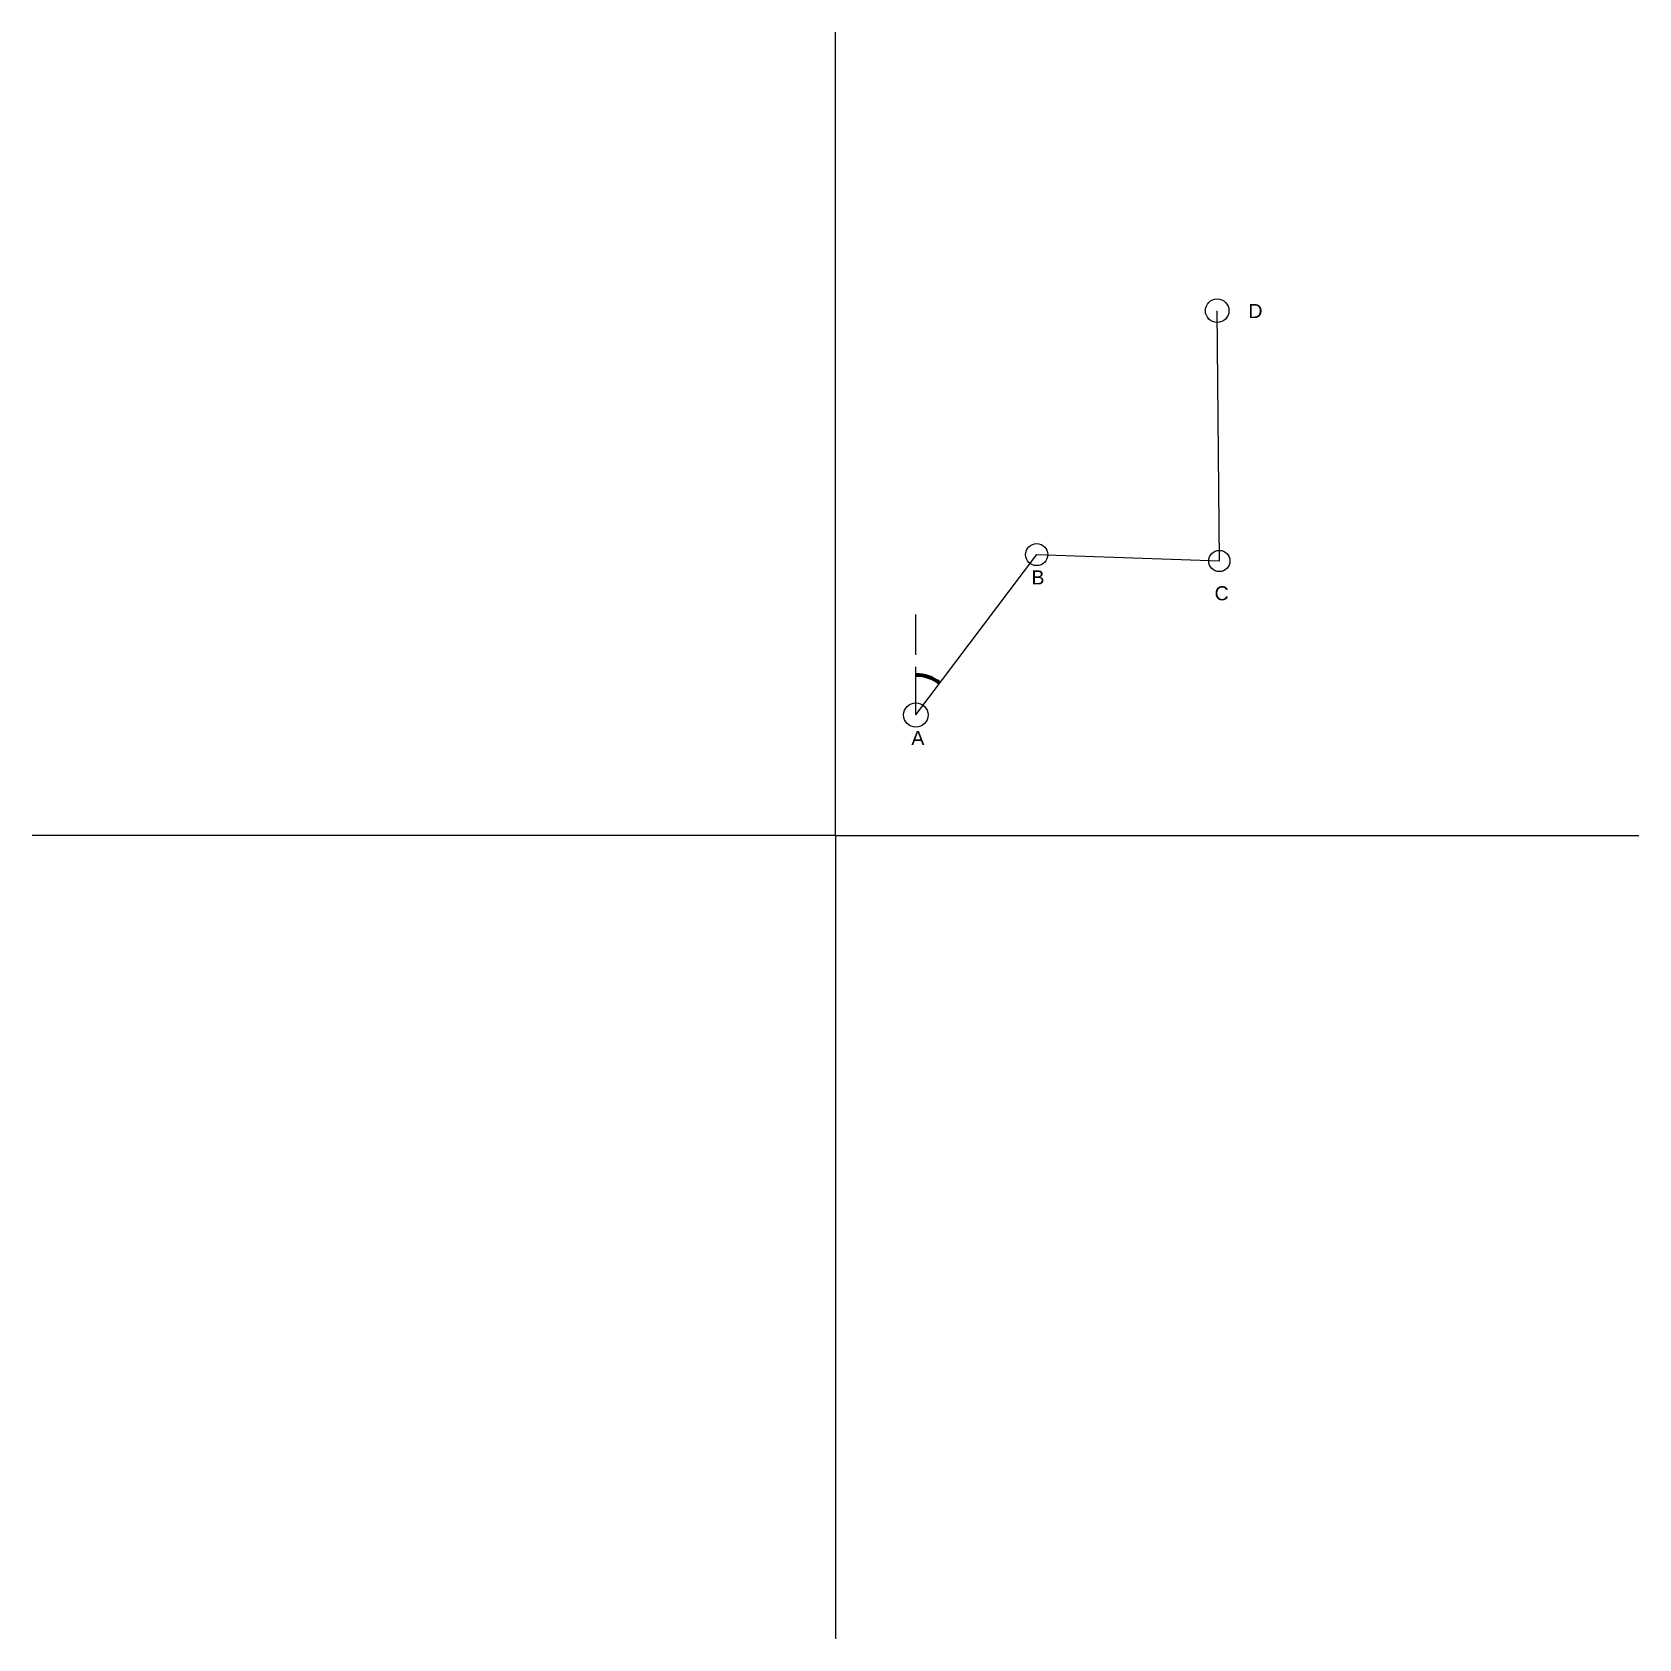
# Model space of a CAD drawing. Header units: metres. Extents: x -200 to 200, y -200 to 200.
import ezdxf

# ---------------------------------------------------------------- set-up
doc = ezdxf.new("R2010")
doc.units = ezdxf.units.M
doc.header["$MEASUREMENT"] = 0
doc.linetypes.add('ACAD_ISO02W100', pattern=[15, 12, -3])
doc.styles.get("Standard").update_dxf_attribs({"font": 'arial.ttf'})

msp = doc.modelspace()

# ---------------------------------------------------------------- linework, layer by layer
for p, q in [((0, 0), (0, 200)), ((95.56, 68.34), (95.02, 130.64)), ((20, 30), (50.09, 69.93)), ((50.09, 69.93), (95.56, 68.34)), ((0, 0), (-200, 0)), ((0, 0), (200, 0)), ((0, 0), (0, -200))]:
    msp.add_line(p, q)
at = {"linetype": 'ACAD_ISO02W100'}
msp.add_line((20, 30), (20, 55), dxfattribs=at)
for centre, radius in [((95.02, 130.64), 2.93), ((50.09, 69.93), 2.75), ((95.56, 68.34), 2.65), ((20, 30), 3.03)]:
    msp.add_circle(centre, radius)
at = {"linetype": 'Continuous', "lineweight": 100}
msp.add_arc((20, 30), 9.93, 53, 90, dxfattribs=at)

# ---------------------------------------------------------------- texts
at = {"char_height": 3.5, "attachment_point": 1}
for s, insert in [('D', (102.78, 132.32)), ('B', (48.77, 66)), ('C', (94.37, 62.05)), ('A', (18.87, 26.03))]:
    msp.add_mtext_dynamic_manual_height_columns(s, width=19.6476, gutter_width=1, heights=[0], dxfattribs=dict(at, insert=insert))

doc.saveas('drawing.dxf')
